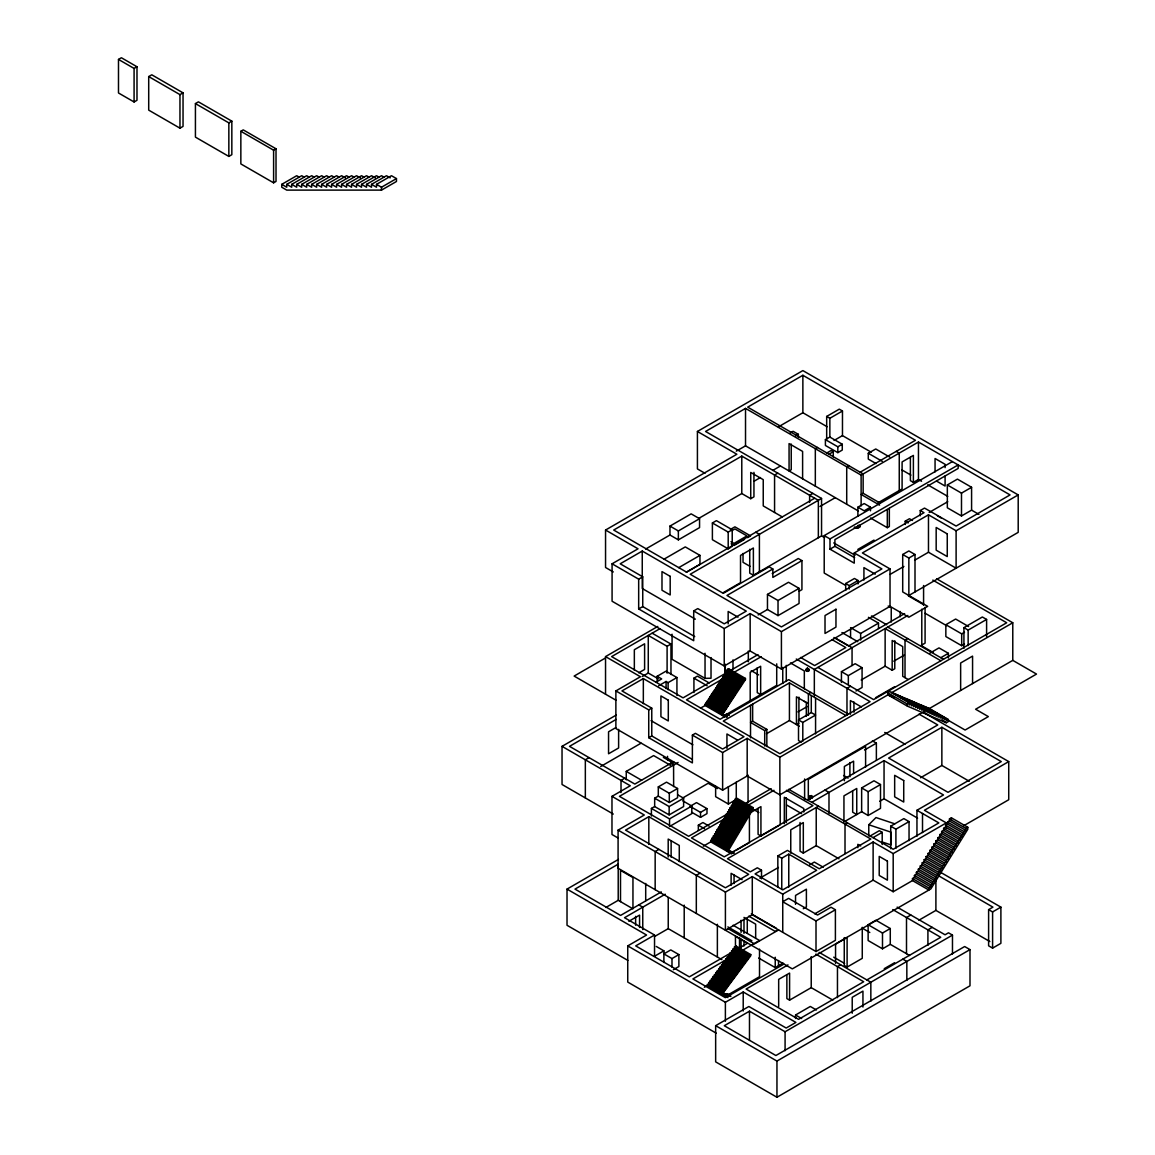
<?xml version="1.0" encoding="UTF-8"?>
<svg xmlns="http://www.w3.org/2000/svg" width="1155" height="1155" viewBox="0 0 1155 1155"><rect width="100%" height="100%" fill="white"/><g stroke="black" fill="none" stroke-linecap="round" stroke-linejoin="round"><path stroke-width="1.5" d="M728.415 849.156L712.029 839.699L712.029 838.256L728.415 847.712L727.116 851.351L728.415 850.6L753.06 809.02L753.06 807.576L736.673 798.119L735.374 798.87L735.374 800.3L751.761 809.771L751.761 808.327L735.374 798.87M807.475 668.283C805.843 667.778 809.063 668.861 807.331 668.384M809.496 797.08L809.482 797.571A1.718 0.982 0 0 0 810.622 798.235L811.07 798.264A1.718 0.982 0 0 0 812.254 797.975M809.308 798.307L809.381 797.975A1.848 1.068 0 0 1 810.218 797.412A1.502 0.866 0 0 0 809.641 798.235L810.348 798.957M811.474 796.185L811.084 796.271A1.718 0.982 0 0 0 810.579 796.329M713.862 838.054L716.591 833.434M707.279 703.308L714.079 692.682M716.013 689.636L719.897 683.558M722.813 679.01L724.748 675.964M745.451 679.602L721.947 715.219L744.282 679.126L745.451 678.447L745.451 679.602L727.462 669.409L725.109 673.091L741.929 682.793M714.902 976.091L718.035 971.73M727.448 958.693L729.527 955.791M722.149 994.238L750.764 955.734L750.764 954.579L735.807 945.945L734.378 947.923L749.335 956.557L749.335 955.402L734.378 946.768M868.777 835.917L868.777 824.757L875.981 817.552L894.75 823.818M118.489 59.425L121.391 57.75L136.983 66.759L136.983 100.297L134.081 101.972L118.489 92.978L118.489 59.425L134.081 68.434L136.983 66.759M148.706 76.577L151.781 74.801L183.039 92.848L183.039 126.4L179.963 128.176L148.706 110.129L148.706 76.577L179.963 94.623L183.039 92.848M195.426 103.589L198.415 101.857L231.837 121.145L231.837 154.698L228.849 156.416L195.426 137.127L195.426 103.589L228.849 122.878L231.837 121.145M240.846 131.28L243.257 129.894L276.016 148.793L276.016 181.436L273.605 182.822L240.846 163.923L240.846 131.28L273.605 150.193L276.016 148.793M281.748 184.352L286.743 187.226L286.743 184.352L291.724 187.226L291.724 184.352L296.705 187.226L296.705 184.352L301.7 187.226L301.7 184.352L306.681 187.226L306.681 184.352L311.677 187.226L311.677 184.352L316.658 187.226L316.658 184.352L321.653 187.226L321.653 184.352L326.634 187.226L326.634 184.352L331.629 187.226L331.629 184.352L336.61 187.226L336.61 184.352L341.606 187.226L341.606 184.352L346.587 187.226L346.587 184.352L351.582 187.226L351.582 184.352L356.563 187.226L356.563 184.352L361.558 187.226L361.558 184.352L366.539 187.226L366.539 184.352L371.535 187.226L371.535 184.352L376.516 187.226L376.516 184.352L391.473 175.719L396.468 178.592L396.468 181.479L381.497 190.113L286.743 190.113L281.748 187.226L281.748 184.352L296.705 175.719L299.203 177.148M286.743 184.352L301.7 175.719L304.198 177.148M291.724 184.352L306.681 175.719L309.179 177.148M296.705 184.352L311.677 175.719L314.174 177.148M301.7 184.352L316.658 175.719L319.155 177.148M306.681 184.352L321.653 175.719L324.151 177.148M311.677 184.352L326.634 175.719L329.132 177.148M316.658 184.352L331.629 175.719L334.113 177.148M321.653 184.352L336.61 175.719L339.108 177.148M326.634 184.352L341.606 175.719L345.345 177.87M331.629 184.352L346.587 175.719L349.084 177.148M336.61 184.352L351.582 175.719L354.065 177.148M341.606 184.352L356.563 175.719L360.302 177.87M346.587 184.352L361.558 175.719L364.042 177.148M351.582 184.352L366.539 175.719L369.037 177.148M356.563 184.352L371.535 175.719L375.274 177.87M361.558 184.352L376.516 175.719L379.013 177.148M366.539 184.352L381.497 175.719L383.994 177.148M371.535 184.352L386.492 175.719L390.231 177.87M376.516 184.352L381.497 187.226L396.468 178.592M704.998 473.29L697.418 468.916L697.418 431.465L802.869 370.596L1018.205 494.918L1018.205 532.354L908.855 595.489L908.855 558.038L902.705 554.501L902.705 591.938L927.682 606.361L908.855 617.218L890.029 606.361L781.415 669.063L750.158 651.016L724.228 665.987L612.078 601.235L612.078 563.799L638.036 548.798L605.552 530.044L605.552 567.495L613.291 571.956M920.261 515.809L920.261 510.539L924.505 508.085L956.109 526.059L1010.062 494.918L918.456 442.019L861.125 475.124L745.524 408.394L705.561 431.465L821.552 498.44L821.552 535.891L753.378 575.248L749.725 573.14L749.725 549.304M860.287 472.135L915.453 440.286L802.869 375.288L747.689 407.138L863.146 473.954L863.146 493.286L880.081 503.075M736.298 451.157L745.524 445.83L858.237 510.914M778.34 426.888L802.869 412.739L827.153 426.758M605.552 530.044L736.861 454.247L697.418 431.465M818.346 537.739L818.346 500.303L741.784 456.095L613.695 530.044L686.59 572.158L814.694 498.195M790.034 433.053L793.095 431.291L798.35 434.309L798.35 437.225M826.677 439.304L826.677 416.435L839.295 409.144L842.471 410.992L842.471 435.608L871.202 452.183M795.275 436.085L798.35 434.309M826.677 416.435L829.853 418.283L842.471 410.992M669.972 535.01L669.972 526.088L691.152 513.86L699.555 518.696L699.555 527.618L678.36 539.861L669.972 535.01L645.631 549.058M825.406 439.622L829.853 437.066L842.269 444.227L842.269 450.06L837.823 452.63L825.406 445.455L825.406 439.622L837.823 446.797L842.269 444.227M754.302 481.086L760.452 477.535M772.753 470.431L780.448 465.985M817.495 447.433L815.329 448.689L815.329 486.14M698.818 518.35L741.784 493.546L750.736 498.7L753.941 496.852L753.941 472.337M612.078 563.799L638.672 579.16L638.672 608.945L693.707 640.722L693.707 610.923L697.779 608.584L724.228 623.844L746.274 611.125L642.252 551.065L620.206 563.799L642.743 576.807L642.743 606.592L694.718 636.607M834.054 440.459L842.471 435.608M777.791 473.175L774.572 475.023L774.572 512.474M669.972 526.088L678.36 530.939L699.555 518.696M826.836 452.991L831.124 450.508L833.26 451.735L833.26 456.889M828.958 454.218L833.26 451.735M730.884 547.297L728.199 548.842L712.39 539.703L712.39 522.97L716.418 520.645L732.227 529.77L732.227 546.517M664.038 559.164L685.276 546.907L699.959 555.382L699.959 564.304L686.301 572.187M638.672 579.16L642.743 576.807M730.379 529.452L734.912 526.839L750.606 535.906L747.588 537.653M712.39 522.97L728.199 532.094L732.227 529.77M732.025 530.593L734.912 528.932L746.982 535.906L734.003 543.399L730.985 541.666M876.053 463.588L868.286 459.098L868.286 453.265L875.735 448.977L889.711 457.048M848.882 465.552L846.716 466.808L846.716 504.259M678.721 567.654L699.959 555.382M812.817 493.402L809.612 495.25L809.612 502.382M744.571 539.385L734.003 545.492L731.144 543.846M821.552 498.44L690.228 574.266L723.275 593.352L769.158 566.86L772.839 568.982L772.839 577.413L801.931 560.623L801.931 589.628L798.942 591.346M638.672 608.945L642.743 606.592M819.906 506.525L835.282 497.646M863.146 493.286L861.125 494.456L879.605 505.125M857.891 516.169L857.891 507.189L864.185 503.551L870.466 507.189L870.466 510.784M605.538 694.198L605.538 656.603L657.773 626.443M605.336 658.061L574.136 676.079L616.164 700.334M659.808 628.768L611.616 656.603L683.067 697.851L727.318 672.297M870.466 507.189L864.185 510.828L857.891 507.189M878.19 502.714L902.098 488.911L902.098 461.928L913.388 455.402L913.388 482.386L910.385 480.653L910.385 457.265M913.388 482.386L918.456 479.469L921.546 481.245M723.174 592.688L740.528 582.669L740.528 555.425L753.378 548.004L753.378 575.248M845.388 585.282L824.208 573.053L824.208 535.602L952.37 461.61M772.839 568.982L726.957 595.475L781.415 626.92L881.9 568.91L854.267 552.956L854.267 563.164L829.983 549.159L829.983 538.937L958.159 464.945L958.159 468.439L834.906 539.602L834.906 546.315L854.628 557.706M772.219 573.53L798.264 558.5L801.931 560.623M829.983 549.159L834.906 546.315M658.408 678.88L648.273 673.033L648.273 635.423L667.099 646.295L670.968 644.057L670.968 674.491M947.331 484.956L957.423 479.123L971.586 487.295L971.586 510.149L961.494 515.967L947.331 507.796L947.331 484.956L961.494 493.127L971.586 487.295M767.469 609.522L767.469 594.406L788.504 582.264L799.058 588.357L799.058 603.473L778.022 615.615L767.469 609.522L758.128 614.922M870.466 517.974L887.314 527.691L889.336 526.536L889.336 508.402M638.729 672.816L644.606 669.424L644.606 643.797L634.34 649.731L634.34 670.232M905.217 524.471L905.217 521.179L909.461 518.725L912.479 520.472M857.804 549.433L874.017 540.078M854.267 552.956L924 512.69L920.261 510.539M923.957 711.639L779.856 794.842L747.184 775.987L722.626 790.164L615.875 728.531L615.875 690.921L640.433 676.743L605.538 656.603M693.707 610.923L724.228 628.551L750.158 613.579L781.415 631.626L890.029 568.91L890.029 606.361M642.166 676.57L648.273 673.033M929.198 512.43L947.735 501.732M767.469 594.406L778.022 600.499L799.058 588.357M615.875 690.921L648.735 709.892L648.735 737.713L692.379 762.906L692.379 735.1L695.426 733.338L722.626 749.046L743.993 736.702L643.335 678.591L621.953 690.921L651.767 708.145L651.767 735.952L692.307 759.355M1018.205 494.918L956.109 530.766L928.476 514.812L862.395 552.956L890.029 568.91M657.123 681.667L657.123 676.296L665.959 671.199L676.931 677.537L676.931 695.411M655.722 682.374L661.685 678.923L657.123 676.296M658.624 685.781L666.089 681.464L668.11 682.634L676.931 677.537M613.262 814.073L562.037 784.49L562.037 746.347L616.279 715.046M845.691 590.436L845.691 583.535L854.469 578.467L858.006 580.503L858.006 583.954M616.12 719.435L569.516 746.347L634.846 784.072L673.668 761.665M902.705 554.501L908.855 550.949L915.005 554.501L915.005 591.938M845.691 583.535L849.228 585.585L858.006 580.503M693.924 692.552L693.924 678.144L697.389 676.137L709.17 682.937M908.855 558.038L915.005 554.501M615.745 727.65L608.555 731.794L608.555 753.782L618.618 747.978L618.618 729.368M648.735 709.892L651.767 708.145M890.057 574.425L903.889 566.441M914.644 560.233L928.476 552.249L956.109 568.202L956.109 530.766M727.462 669.409L728.632 668.731L745.451 678.447M730.379 670.535L757.969 654.611M725.008 716.981L705.128 705.503L705.128 704.348L725.109 674.246L741.929 683.962M722.265 679.169L686.489 699.829L720.114 719.247L788.706 679.645L848.434 714.122M733.151 672.874L761.145 656.719M589.064 757.637L585.34 759.802L585.34 797.946M648.735 737.713L651.767 735.952M700.464 708.203L706.311 704.824M600.716 766.487L641.039 743.199M850.571 627.627L860.648 633.445L878.493 623.137L878.493 628.493M626.255 779.813L626.255 771.396L653.629 755.587L670.55 765.361M723.954 715.797L776.709 685.334L776.709 663.851M724.301 716.187L725.47 715.508L726.654 717.14M848.824 645.818L904.61 613.608M845.965 715.551L789.428 682.908L723.304 721.081L779.856 753.724L870.076 701.634L796.271 659.029M624.754 778.239L621.015 780.405L621.015 792.532M907.873 615.456L814.333 669.467L814.333 696.321M618.127 838.039L611.977 834.488L611.977 796.344L630.298 785.761L562.037 746.347M678.101 762.473L619.441 796.344L688.64 836.292L727.563 813.827M766.833 729.383L752.641 721.196L750.519 722.424L764.711 730.61L766.833 729.383L766.833 746.52M841.446 682.432L841.446 671.647L855.176 663.706L862.078 667.691L862.078 687.47L855.971 690.993M810.882 692.437L808.399 693.866L808.399 715.364M907.628 638.556L905.015 640.058L905.015 677.667M841.446 671.647L848.333 675.617L862.078 667.691M658.292 796.127L658.292 786.901L666.536 782.152L677.566 788.504L677.566 797.73L669.308 802.494L658.292 796.127L654.668 798.206L654.668 806.551L669.149 814.896L683.616 806.551L683.616 798.206L677.826 794.871M692.379 735.1L722.626 752.555L747.184 738.377L779.856 757.232L888.542 694.487M964.497 644.086L961.696 645.703L945.844 636.549L945.844 624.711L955.647 619.051L968.612 626.544M797.975 711.899L807.244 706.542M766.429 733.786L789.428 720.518L799.26 726.192M850.499 686.258L846.976 688.308L846.976 715.162M861.168 680.021L885.134 666.19L892.18 670.247L894.779 668.745L894.779 640.736M893.797 661.194L904.379 655.073M658.292 786.901L669.308 793.268L677.566 788.504M798.509 719.955L811.286 712.577L815.574 715.061L802.797 722.424L798.509 719.955L798.509 740.514L801.368 742.16M798.914 723.146L796.445 724.56L796.445 696.84L806.32 702.543L806.32 716.403M963.92 648.33L963.92 627.641L982.356 617.001L986.601 619.441L986.601 636.694M651.406 816.036L651.406 808.428L654.668 806.551M949.453 818.924L965.84 828.38L965.84 830.402L949.453 820.945L949.453 818.924L951.402 817.812L967.789 827.269L967.789 829.276L930.829 888.917L792.33 968.872L618.084 868.271L618.084 830.127L644.288 814.997L611.977 796.344M945.844 624.711L961.696 633.864L964.497 632.247M963.92 627.641L968.15 630.096L986.601 619.441M929.876 653.153L939.001 647.897L948.385 653.311L948.385 658.047M648.821 816.686L625.548 830.127L725.412 887.791L748.685 874.349L648.821 816.686L648.821 844.435M682.677 797.99L708.174 783.263L717.385 788.576M654.668 798.206L669.149 806.565L683.616 798.206M940.791 657.7L948.385 653.311M875.562 697.736L894.706 686.676M887.69 692.711L889.74 691.527L909.49 702.933L909.49 704.983L911.54 703.799L911.54 705.864L913.576 704.68L913.576 706.73L915.626 705.546L915.626 707.611L917.676 706.427L917.676 708.477L919.712 707.293L919.712 709.343L921.762 708.174L921.762 710.224L923.812 709.04L923.812 711.09L925.848 709.906L925.848 711.971L927.898 710.787L927.898 712.837L929.948 711.653L929.948 713.718L931.984 712.534L931.984 714.584L934.034 713.4L934.034 715.45L936.084 714.281L936.084 716.331L938.12 715.147L938.12 717.197L940.17 716.028L940.17 718.078L942.22 716.894L942.22 718.944L944.256 717.76L944.256 719.825L946.306 718.641L946.306 720.691L948.356 719.507L948.356 721.572L946.306 722.741L907.44 706.167L887.69 694.761L887.69 692.711L907.44 704.117L909.49 702.933M669.539 818.895L691.802 806.046L691.802 813.64L669.539 826.504L669.539 818.895L651.406 808.428M891.646 692.682L1012.776 622.762L1012.776 660.371L928.606 708.968M627.844 960.411L567.018 925.285L567.018 889.105L618.445 859.407M706.976 808.63L696.523 802.61L690.084 806.334L700.522 812.369L706.976 808.63L706.976 813.625L700.522 817.35L691.571 812.182M715.638 786.281L715.638 796.676L728.386 804.039L736.269 799.477L736.269 782.166M734.075 801.05L750.461 810.507L750.461 811.951L734.075 802.494L734.075 801.05L735.374 800.3M732.775 803.245L749.162 812.701L749.162 814.145L732.775 804.689L732.775 803.245L734.075 802.494M731.49 805.425L747.863 814.896L747.863 816.325L731.49 806.869L731.49 805.425L732.775 804.689M698.342 830.315L698.342 825.175L702.919 822.533L709.083 826.085M730.191 807.619L746.563 817.076L746.563 818.52L730.191 809.063L730.191 807.619L731.49 806.869M658.899 849.387L655.159 851.538L655.159 889.682M728.892 809.814L745.278 819.27L745.278 820.7L728.892 811.243L728.892 809.814L730.191 809.063M727.592 811.994L743.979 821.45L743.979 822.894L727.592 813.438L727.592 811.994L728.892 811.243M726.293 814.188L742.679 823.645L742.679 825.089L726.293 815.618L726.293 814.188L727.592 813.438M746.231 803.043L771.15 788.663M724.994 816.368L741.38 825.825L741.38 827.269L724.994 817.812L724.994 816.368L726.293 815.618M723.709 818.563L740.081 828.019L740.081 829.463L723.709 820.007L723.709 818.563L724.994 817.812M725.73 818.159L691.484 837.938L724.243 856.851L812.976 805.627L786.454 790.309M747.516 805.584L773.98 790.294M722.409 820.757L738.781 830.214L738.781 831.643L722.409 822.187L722.409 820.757L723.709 820.007M721.11 822.938L737.496 832.394L737.496 833.838L721.11 824.381L721.11 822.938L722.409 822.187M719.81 825.132L736.197 834.589L736.197 836.032L719.81 826.561L719.81 825.132L721.11 824.381M718.511 827.312L734.898 836.769L734.898 838.212L718.511 828.756L718.511 827.312L719.81 826.561M751.761 808.327L753.06 807.576M717.212 829.507L733.598 838.963L733.598 840.407L717.212 830.95L717.212 829.507L718.511 828.756M750.461 810.507L751.761 809.771M715.927 831.687L732.299 841.158L732.299 842.587L715.927 833.13L715.927 831.687L717.212 830.95M749.162 812.701L750.461 811.951M750.851 812.456L760.928 806.638L760.928 835.989L758.084 834.343L758.084 808.457M714.627 833.881L731.014 843.338L731.014 844.781L714.627 835.325L714.627 833.881L715.927 833.13M747.863 814.896L749.162 814.145M713.328 836.076L729.715 845.532L729.715 846.962L713.328 837.505L713.328 836.076L714.627 835.325M746.563 817.076L747.863 816.325M864.575 749.985L876.371 743.17L876.371 760.077M712.029 838.256L713.328 837.505M745.278 819.27L746.563 818.52M731.591 853.92L710.729 841.894L710.729 840.45L712.029 839.699M743.979 821.45L745.278 820.7M703.323 846.167L712.029 841.143M742.679 823.645L743.979 822.894M741.38 825.825L742.679 825.089M740.081 828.019L741.38 827.269M738.781 830.214L740.081 829.463M605.87 907.455L618.214 900.323L632.954 908.826L632.954 877.555L620.509 870.379L620.509 901.636M737.496 832.394L738.781 831.643M736.197 834.589L737.496 833.838M734.898 836.769L736.197 836.032M733.598 838.963L734.898 838.212M732.299 841.158L733.598 840.407M731.014 843.338L732.299 842.587M788.735 789.327L807.489 800.155L937.759 724.936L919.034 714.122M729.715 845.532L731.014 844.781M728.415 847.712L729.715 846.962M807.489 800.155L811.864 802.321L884.051 760.64L943.491 794.958L916.955 810.276L916.955 836.278M941.859 727.303L888.628 758.041L948.024 792.33L1001.269 761.593L941.859 727.303L941.859 765.447L969.276 781.271M732.689 852.708L729.715 850.99L728.415 851.74L728.415 850.6L732.876 853.17M661.295 891.92L620.567 915.424L574.988 889.105L618.214 864.142L618.214 900.323M731.505 852.967L734.58 851.192M736.125 850.311L749.422 842.63L749.422 813.279M760.928 835.989L778.73 825.71M700.06 873.151L696.321 875.302L696.321 913.446M665.237 894.201L624.523 917.705L654.539 935.03L654.539 956.239L663.88 950.839L663.88 962.418M818.534 806.161L727.491 858.728L750.274 871.866L757.333 867.795L761.506 870.191L761.506 878.868M628.854 921.286L639.567 915.107L639.567 927.494M861.644 811.72L861.644 787.912L873.989 780.78L880.5 784.548L880.5 808.356L868.156 815.488L861.644 811.72L843.944 821.941L843.944 795.867L856.75 788.475L856.75 814.549L852.679 812.196L852.679 791.348M861.644 787.912L868.156 791.68L880.5 784.548M777.835 887.156L777.835 855.942L787.45 850.398L819.285 868.777L870.827 839.021L816.224 807.489L816.224 845.648L838.963 858.771M716.244 1033.191L627.743 982.082L627.743 945.902L646.569 935.03L567.018 889.105M879.735 801.281L884.051 798.784L917.575 818.144M920.564 777.748L941.859 765.447M777.835 855.942L781.762 858.208L788.764 854.166L816.672 870.278L782.744 889.87L755.081 873.902L761.506 870.191M618.084 830.127L725.412 892.093L752.28 876.587L782.744 894.187L873.122 841.995L893.19 853.588L946.306 822.909L946.306 828.121M847.322 822.793L845.012 824.121L845.012 853.603M654.539 935.03L635.712 945.902L689.333 976.87L732.053 952.211M654.741 936.431L668.24 928.649L721.889 959.632M759.889 878.161L778.412 867.477M800.068 822.49L800.068 851.221L803.317 853.097L816.224 845.648M809.727 864.749L814.347 862.078L823.241 867.217M870.163 835.975L879.33 830.676L882.203 832.336L882.203 844.478M890.707 848.723L890.707 826.186L903.845 818.606L909.043 821.595L909.043 840.667M873.036 837.635L882.203 832.336M963.458 825.883L1008.734 799.736L1008.734 761.593L924.419 810.276L946.306 822.909M678.88 954.593L670.781 949.915L663.88 953.9L671.993 958.578L678.88 954.593L678.88 966.518L673.365 969.709M890.707 826.186L895.905 829.189L909.043 821.595M835.397 909.75L816.008 920.939L782.744 901.737L788.62 898.359L817.523 915.034L831.037 907.238L835.397 909.75L835.397 940.329L816.008 951.532L752.28 914.731L725.412 930.251L725.412 892.093M947.519 822.071L963.891 831.528L963.891 833.549L947.519 824.078L947.519 822.071L949.453 820.945M945.57 825.204L961.956 834.661L961.956 836.682L945.57 827.225L945.57 825.204L947.519 824.078M732.949 948.746L747.906 957.38L747.906 958.534L732.949 949.901L734.378 947.923M803.288 908.74L806.392 906.935L806.392 889.177L795.535 895.443L795.535 904.322M731.519 950.738L746.476 959.372L746.476 960.527L731.519 951.893L732.949 949.901M943.621 828.352L960.007 837.808L960.007 839.815L943.621 830.358L943.621 828.352L945.57 827.225M730.09 952.716L745.033 961.35L745.033 962.505L730.09 953.871L731.519 951.893M738.146 948.688L747.299 943.404M941.672 831.485L958.058 840.941L958.058 842.962L941.672 833.506L941.672 831.485L943.621 830.358M728.661 954.694L743.603 963.328L743.603 964.483L728.661 955.849L730.09 953.871M727.217 956.687L742.174 965.32L742.174 966.475L727.217 957.842L728.661 955.849M939.737 834.617L956.109 844.088L956.109 846.095L939.737 836.639L939.737 834.617L941.672 833.506M725.788 958.664L740.745 967.298L740.745 968.453L725.788 959.819L727.217 957.842M724.358 960.642L739.316 969.276L739.316 970.445L724.358 961.812L725.788 959.819M726.986 959.271L692.913 978.935L725.383 997.675L783.87 964.122M742.477 950.32L759.514 940.488L733.107 925.242M777.431 930.15L775.236 931.406L748.83 916.16M937.788 837.765L954.174 847.221L954.174 849.243L937.788 839.772L937.788 837.765L939.737 836.639M778.586 929.919L754.446 943.866L728.141 928.663M722.929 962.635L737.886 971.268L737.886 972.423L722.929 963.79L724.358 961.812M721.5 964.613L736.457 973.246L736.457 974.401L721.5 965.768L722.929 963.79M935.839 840.898L952.225 850.354L952.225 852.376L935.839 842.919L935.839 840.898L937.788 839.772M720.07 966.605L735.028 975.239L735.028 976.394L720.07 967.76L721.5 965.768M933.89 844.045L950.276 853.502L950.276 855.509L933.89 846.052L933.89 844.045L935.839 842.919M718.641 968.583L733.598 977.217L733.598 978.372L718.641 969.738L720.07 967.76M814.737 913.85L873.122 880.139L893.19 891.732L912.493 880.586L928.88 890.043L928.88 888.022L912.493 878.565L912.493 880.586M717.212 970.561L732.169 979.195L732.169 980.364L717.212 971.73L718.641 969.738M931.955 847.178L948.327 856.635L948.327 858.656L931.955 849.199L931.955 847.178L933.89 846.052M715.782 972.553L730.725 981.187L730.725 982.342L715.782 973.708L717.212 971.73M965.84 828.38L967.789 827.269M714.353 974.531L729.296 983.165L729.296 984.32L714.353 975.686L715.782 973.708M930.006 850.311L946.393 859.782L946.393 861.789L930.006 852.332L930.006 850.311L931.955 849.199M749.335 955.402L750.764 954.579M963.891 831.528L965.84 830.402M712.909 976.524L727.867 985.157L727.867 986.312L712.909 977.679L714.353 975.686M747.906 957.38L749.335 956.557M711.48 978.502L726.437 987.135L726.437 988.29L711.48 979.657L712.909 977.679M928.057 853.458L944.443 862.915L944.443 864.936L928.057 855.465L928.057 853.458L930.006 852.332M961.956 834.661L963.891 833.549M710.051 980.48L725.008 989.113L725.008 990.268L710.051 981.635L711.48 979.657M746.476 959.372L747.906 958.534M926.108 856.591L942.494 866.048L942.494 868.069L926.108 858.613L926.108 856.591L928.057 855.465M708.621 982.472L723.579 991.106L723.579 992.26L708.621 983.627L710.051 981.635M745.033 961.35L746.476 960.527M960.007 837.808L961.956 836.682M727.982 997.617L707.192 985.605L708.621 983.627M743.603 963.328L745.033 962.505M924.173 859.739L940.545 869.195L940.545 871.202L924.173 861.745L924.173 859.739L926.108 858.613M704.333 987.251L708.621 984.782M742.174 965.32L743.603 964.483M958.058 840.941L960.007 839.815M740.745 967.298L742.174 966.475M922.224 862.872L938.611 872.328L938.611 874.349L922.224 864.893L922.224 862.872L924.173 861.745M739.316 969.276L740.745 968.453M956.109 844.088L958.058 842.962M737.886 971.268L739.316 970.445M920.275 866.005L936.662 875.476L936.662 877.482L920.275 868.026L920.275 866.005L922.224 864.893M954.174 847.221L956.109 846.095M736.457 973.246L737.886 972.423M918.341 869.152L934.713 878.608L934.713 880.63L918.341 871.173L918.341 869.152L920.275 868.026M735.028 975.239L736.457 974.401M952.225 850.354L954.174 849.243M733.598 977.217L735.028 976.394M916.391 872.285L932.778 881.741L932.778 883.763L916.391 874.306L916.391 872.285L918.341 871.173M732.169 979.195L733.598 978.372M950.276 853.502L952.225 852.376M730.725 981.187L732.169 980.364M914.442 875.432L930.829 884.889L930.829 886.896L914.442 877.439L914.442 875.432L916.391 874.306M948.327 856.635L950.276 855.509M729.296 983.165L730.725 982.342M727.867 985.157L729.296 984.32M912.493 878.565L914.442 877.439M946.393 859.782L948.327 858.656M726.437 987.135L727.867 986.312M725.008 989.113L726.437 988.29M944.443 862.915L946.393 861.789M723.579 991.106L725.008 990.268M707.192 984.45L722.149 993.083L723.579 992.26M942.494 866.048L944.443 864.936M729.339 996.216L724.95 993.69L723.55 994.498L723.55 993.43M940.545 869.195L942.494 868.069M730.74 996.462L726.365 993.935L724.95 994.744L724.95 993.69M730.682 995.87L727.765 994.195L726.365 995.004L726.365 993.935M938.611 872.328L940.545 871.202M726.986 995.451L759.514 976.682L759.514 949.107M758.676 958.029L775.236 967.601L783.076 963.068M936.662 875.476L938.611 874.349M934.713 878.608L936.662 877.482M787.97 964.887L746.101 989.07L798.567 1019.36L863.695 981.75L815.863 954.131M932.778 881.741L934.713 880.63M627.743 945.902L725.383 1002.28L743.214 991.986L795.91 1022.42L786.18 1028.037L748.873 1006.496L715.652 1025.669L715.652 1061.864L776.954 1097.25L969.998 985.807L969.998 949.612L964.656 946.537L775.886 1055.526L724.286 1025.727L749.48 1011.188L785.082 1031.747L952.471 935.102L952.471 954.059M930.829 884.889L932.778 883.763M928.88 888.022L930.829 886.896M890.274 944.328L882.492 948.818L868.127 940.531L868.127 924.736L875.909 920.232L890.274 928.533L890.274 944.328L909.562 955.474M910.833 915.02L906.502 917.518L906.502 953.698M868.127 924.736L882.492 933.023L890.274 928.533M840.623 964.786L837.462 966.605L837.462 997.617M918.904 920.203L935.897 910.4L989.849 941.542M786.873 974.878L786.873 998.584L789.587 1000.143L811.229 987.655L832.842 1000.115M844.262 937.6L844.262 965.45L847.106 967.096L862.265 958.332L862.265 927.321M932.244 927.378L927.913 929.876L927.913 945.382M795.55 1018.479L795.55 1015L810.319 1006.467L816.412 1009.99M884.268 968.67L894.591 962.721M866.856 979.931L940.733 937.283L892.743 909.577M940.531 872.299L1000.894 907.137L1000.894 943.332L992.593 948.125L988.608 945.815L988.608 909.635L992.925 907.137L938.972 875.995M988.608 909.635L992.593 911.93L1000.894 907.137M715.652 1025.669L776.954 1061.07L969.998 949.612M806.84 669.741C804.284 671.806 811.214 671.084 807.85 669.669M672.066 634.225L672.066 659.303L705.041 678.346L711.018 678.23L711.018 657.585M868.777 824.757L890.967 832.163L890.967 844.911L882.42 842.067M887.69 694.761L894.172 697.519M896.251 451.374L899.254 453.106L899.254 490.557M936.488 481.058L945.093 486.038L945.093 476.004M901.824 469.868L910.905 475.109M927.71 484.811L947.75 496.376M971.586 510.149L978.92 514.379M868.286 453.265L882.261 461.35M937.384 515.809L941.123 517.974M905.217 521.179L908.234 522.912M936.633 578.799L1012.776 622.762M932.821 580.113L1006.698 622.762L873.599 699.598L817.87 667.417M824.208 535.602L829.983 538.937M821.552 535.891L824.598 537.638M833.737 542.922L855.061 555.237M782.195 516.863L763.238 505.919L763.238 479.657L750.736 472.438L750.736 498.7M875.23 574.136L863.926 567.61L863.926 580.027M908.35 595.865L923.552 604.643M1012.776 660.371L1036.511 674.072L975.6 709.242L988.348 716.605L965.089 730.032L946.84 719.493M925.112 613.262L946.479 625.606M888.209 606.014L891.241 607.775L891.241 622.04M755.76 532.224L759.398 534.332L759.398 571.768M871.491 615.976L886.693 624.754M933.399 652.633L921.011 645.472L925.083 643.133L925.083 607.313M887.747 627.078L943.491 659.26M868.43 617.319L878.493 623.137M940.877 660.761L885.134 628.58L885.134 666.19M750.1 566.398L743.026 562.312L743.026 553.462M841.937 632.536L857.761 641.689M908.133 679.458L902.719 676.339L902.719 646.583L892.18 640.491L892.18 670.247M835.065 637.878L852.058 647.681L852.058 665.511M833.924 637.488L849.286 646.352M831.99 639.61L845.778 647.565L814.622 665.554L800.603 657.455M928.606 708.102L948.356 719.507M926.555 707.235L946.306 718.641M924.505 706.369L944.256 717.76M922.47 705.488L942.278 716.865M920.42 704.622L940.17 716.028M918.369 703.742L938.12 715.147M916.334 702.875L936.084 714.281M914.284 701.995L934.034 713.4M912.233 701.128L931.984 712.534M910.198 700.262L929.948 711.653M908.148 699.381L927.898 710.787M906.098 698.515L925.848 709.906M904.062 697.634L923.812 709.04M902.012 696.768L921.762 708.174M899.962 695.888L919.712 707.293M897.926 695.021L917.676 706.427M941.744 720.114L946.306 722.741M895.876 694.141L915.626 705.546M893.826 693.274L913.576 704.68M891.79 692.408L911.54 703.799M923.466 712.375L1008.734 761.593M738.031 617.16L728.155 611.457L728.155 623.888M790.468 662.927L804.328 670.94L804.328 688.799M861.356 706.903L850.412 700.58L850.412 714.238M695.353 619.167L642.252 588.516L642.252 551.065M884.716 732.458L905 744.167M751.27 670.651L758.633 674.91M804.328 701.287L807.331 703.02M872.415 740.875L876.371 743.17M727.462 670.579L744.282 680.281M726.278 671.257L743.098 680.959M726.278 672.412L743.098 682.114M652.156 633.185L670.968 644.057M723.94 674.924L740.745 684.641M723.94 676.094L740.745 685.796M722.756 676.772L739.575 686.474M722.756 677.927L739.575 687.629M721.586 678.606L738.406 688.308M721.586 679.761L738.406 689.477M720.402 680.439L737.222 690.156M720.402 681.609L737.222 691.311M719.233 682.287L736.053 691.989M719.233 683.442L736.053 693.159M718.064 684.121L734.869 693.837M718.064 685.276L734.869 694.992M716.88 685.955L733.699 695.671M716.88 687.124L733.699 696.826M715.71 687.803L732.53 697.505M715.71 688.957L732.53 698.674M714.526 689.636L731.346 699.352M693.924 678.144L707.178 685.796M714.526 690.806L731.346 700.508M713.357 691.484L730.177 701.186M713.357 692.639L730.177 702.341M916.955 810.276L938.842 822.909L893.19 849.272L811.864 802.321M712.187 693.318L728.993 703.02M712.187 694.473L728.993 704.189M711.004 695.151L727.823 704.868M711.004 696.321L727.823 706.023M709.834 696.999L726.654 706.701M709.834 698.154L726.654 707.856M843.598 775.496L848.117 778.109M708.65 698.833L725.47 708.535M708.65 699.988L725.47 709.704M707.481 700.666L724.301 710.383M707.481 701.836L724.301 711.538M726.365 713.776L729.296 715.465M706.311 702.514L723.117 712.216M706.311 703.669L723.117 713.386M727.361 716.793L724.301 715.017L723.117 715.696L723.117 714.541L726.177 716.302M705.128 704.348L721.947 714.064M824.915 790.092L828.987 792.431L828.987 813.236M737.063 739.821L726.943 733.974L726.943 748.325M651.073 720.662L692.885 744.802M860.706 845.965L857.847 844.319L857.847 847.698M786.526 804.948L801.613 813.654M663.374 757.391L673.553 763.282M754.215 809.843L758.849 812.514M670.665 763.397L673.582 765.086L673.639 786.613M952.471 935.102L948.486 932.807L945.064 934.785L897.146 907.123M682.735 800.805L691.802 806.046M626.255 771.396L641.646 780.275M698.342 825.175L704.507 828.727M733.988 853.097L731.014 851.379L729.715 852.13L729.715 850.99M717.991 844.579L720.965 846.297M723.94 848.015L726.928 849.733M710.729 840.45L727.116 849.907M862.164 928.1L869.802 932.504M902.849 959.141L906.834 961.451L906.834 980.407M742.116 879.677L731.115 873.324L731.115 885.279M833.722 957.163L844.608 963.458M819.126 952.37L870.841 982.226L870.841 1001.183M751.327 913.822L776.247 928.216M743.993 917.417L755.659 924.144L755.659 938.438M727.867 926.902L751.876 940.762M747.198 943.115L735.461 936.344L735.461 946.71M638.802 904.899L642.758 907.18L642.758 929.573M795.55 1015L801.628 1018.522M656.285 946.45L663.88 950.839M717.602 989.965L727.924 995.957M809.308 798.235L809.366 798.567A1.718 0.996 0 0 0 810.189 799.116M992.593 911.93L992.593 948.125M972.568 683.572L972.568 656.112L960.642 662.999L960.642 690.459M968.15 630.096L968.15 645.616M961.696 633.864L961.696 645.703M961.494 493.127L961.494 515.967M951.402 817.812L951.402 819.819M945.093 467.645L945.093 464.31L935.059 458.506L935.059 471.875M935.897 879.388L935.897 910.4M928.476 514.812L928.476 552.249M923.581 585.527L923.581 605.22M922.513 813.481L922.513 832.553M921.791 609.205L921.791 645.024M918.456 442.019L918.456 479.469M907.44 704.117L907.44 706.167M900.207 611.471L900.207 616.741M895.905 829.189L895.905 848.261M893.19 853.588L893.19 891.732M887.314 509.572L887.314 527.691M884.051 760.64L884.051 798.784M882.492 933.023L882.492 948.818M873.122 841.995L873.122 880.139M868.156 791.68L868.156 815.488M865.6 767.122L865.6 746.318L808.312 779.38L808.312 800.184M862.944 1007.045L862.944 991.12L852.217 997.314L852.217 1013.238M861.125 475.124L861.125 505.977M860.648 633.445L860.648 640.043M853.949 701.951L853.949 712.202M853.603 773.59L853.603 761.145L844.363 766.472L844.363 780.708M850.571 629.287L850.571 637.531M849.907 762.56L849.907 776.795M849.228 585.585L849.228 589.021M848.333 675.617L848.333 684.612M847.106 967.096L847.106 937.514L835.556 944.184L835.556 963.313M837.823 446.797L837.823 452.63M829.853 418.283L829.853 437.066M816.008 920.939L816.008 951.532M815.574 698.01L815.574 733.901M811.286 695.527L811.286 712.577M811.229 956.629L811.229 987.655M804.616 778.99L804.616 799.794M803.765 812.023L803.765 808.5L784.332 797.282L784.332 823.703M803.317 853.097L803.317 822.577L790.756 829.824L790.756 853.17M802.869 375.288L802.869 412.739M802.797 722.424L802.797 741.279M802.61 478.791L802.61 451.417L789.067 443.592L789.067 470.98L791.233 469.724L791.233 444.054M798.914 697.158L798.914 719.681M789.428 682.908L789.428 720.518M789.587 1000.143L789.587 973.073L778.672 979.368L778.672 1006.453M788.764 854.166L788.764 887.112M786.281 665.367L786.281 681.436M786.324 797.888L786.324 822.548M785.082 1031.747L785.082 1050.689M782.758 667.402L782.758 683.471M782.744 894.187L782.744 932.33M781.762 858.208L781.762 889.408M781.415 631.626L781.415 669.063M780.202 793.644L780.202 824.843M779.856 757.232L779.856 794.842M778.513 960.527L778.513 965.696M778.022 600.499L778.022 615.615M776.954 1061.07L776.954 1097.25M775.236 957.25L775.236 967.601M764.711 730.61L764.711 746.029M757.247 667.835L757.247 692.625L760.654 694.603L760.654 666.262L750.201 672.297L750.201 700.637M752.641 704.146L752.641 721.196M752.28 876.587L752.28 914.731M750.519 705.373L750.519 737.828M750.158 613.579L750.158 651.016M749.48 1011.188L749.48 1040.482M748.325 651.045L748.325 661.786M748.05 775.077L748.05 802.812M747.184 738.377L747.184 775.987M747.271 919.091L747.271 933.37M745.524 408.394L745.524 445.83M743.993 919.192L743.993 933.485M743.993 940.632L743.993 945.988M743.214 991.986L743.214 1010.943M741.784 456.095L741.784 493.546M741.077 920.304L741.077 932.359M741.077 939.246L741.077 947.865M739.518 937.456L739.518 949.569M735.807 945.945L735.807 947.1M734.06 875.042L734.06 883.589M733.598 853.285L733.598 852.159L732.299 852.895L732.299 851.769M732.992 659.909L732.992 668.861M729.166 995.509L729.166 994.441L727.765 995.249L727.765 994.195M728.632 668.731L728.632 669.9M728.386 786.714L728.386 804.039M728.199 532.094L728.199 548.842M725.297 664.197L725.297 674.52M725.383 1002.28L725.383 1021.237M724.921 665.208L725.109 674.246M724.228 628.551L724.228 665.987M722.626 752.555L722.626 790.164M722.149 993.083L722.149 995.307M717.37 924.274L717.37 957.019M705.041 653.268L705.041 678.346M700.522 812.369L700.522 817.35M684.208 905.13L684.208 937.874M679.27 861.63L679.27 845.46L668.196 839.064L668.196 857.039M678.36 530.939L678.36 539.861M671.993 958.578L671.993 967.096M671.127 840.97L671.127 857.14M669.308 793.268L669.308 802.494M669.149 806.565L669.149 814.896M668.24 897.637L668.24 928.649M668.11 682.634L668.11 689.78M667.518 756.323L667.518 759.788M667.099 646.295L667.099 673.148M666.089 681.464L666.089 688.625M645.703 883.445L645.703 900.683M643.335 678.591L643.335 703.655M635.625 916.363L635.625 925.213M381.497 187.226L381.497 190.113M273.605 150.193L273.605 182.822M228.849 122.878L228.849 156.416M179.963 94.623L179.963 128.176M134.081 68.434L134.081 101.972M811.46 797.297A1.718 0.996 0 0 1 812.254 797.556A1.718 0.996 0 0 0 811.575 797.224M809.395 797.008A1.718 0.982 0 0 1 810.175 796.43M811.46 796.315A1.718 0.982 0 0 1 812.701 797.037M807.923 669.51A1.617 0.938 0 0 1 808.904 670.882A1.617 0.938 0 0 1 806.363 671.069A1.617 0.938 0 0 1 806.695 669.597M807.894 668.586A1.502 0.866 0 0 1 808.818 669.857A1.502 0.866 0 0 1 806.45 670.044A1.502 0.866 0 0 1 806.753 668.673M860.027 525.395A3.378 1.949 0 0 1 858.468 527.59A3.378 1.949 0 0 1 854.397 527.272M860.027 525.554A3.364 1.949 0 0 1 858.468 527.748A3.364 1.949 0 0 1 854.397 527.431M858.988 525.121A3.133 1.805 0 0 1 857.588 525.583M859.537 525.9A2.772 1.603 0 0 1 858.728 527.027M858.165 527.286A2.772 1.603 0 0 1 855.393 527.286M809.872 796.113C811.691 799.058 813.438 793.918 809.872 796.113M835.96 609.234L825.017 615.543L825.017 633.445L835.96 627.122L835.96 609.234M947.259 533.884L936.171 527.474L936.171 550.17L947.259 556.58L947.259 533.884M670.189 576.345L661.988 571.61L661.988 590.234L670.189 594.969L670.189 576.345M903.73 780.563L894.663 775.323L894.663 796.82L903.73 802.046L903.73 780.563M668.297 700.19L660.92 695.931L660.92 716.692L668.297 720.951L668.297 700.19M887.401 861.125L879.215 856.404L879.215 875.432L887.401 880.168L887.401 861.125"/></g></svg>
